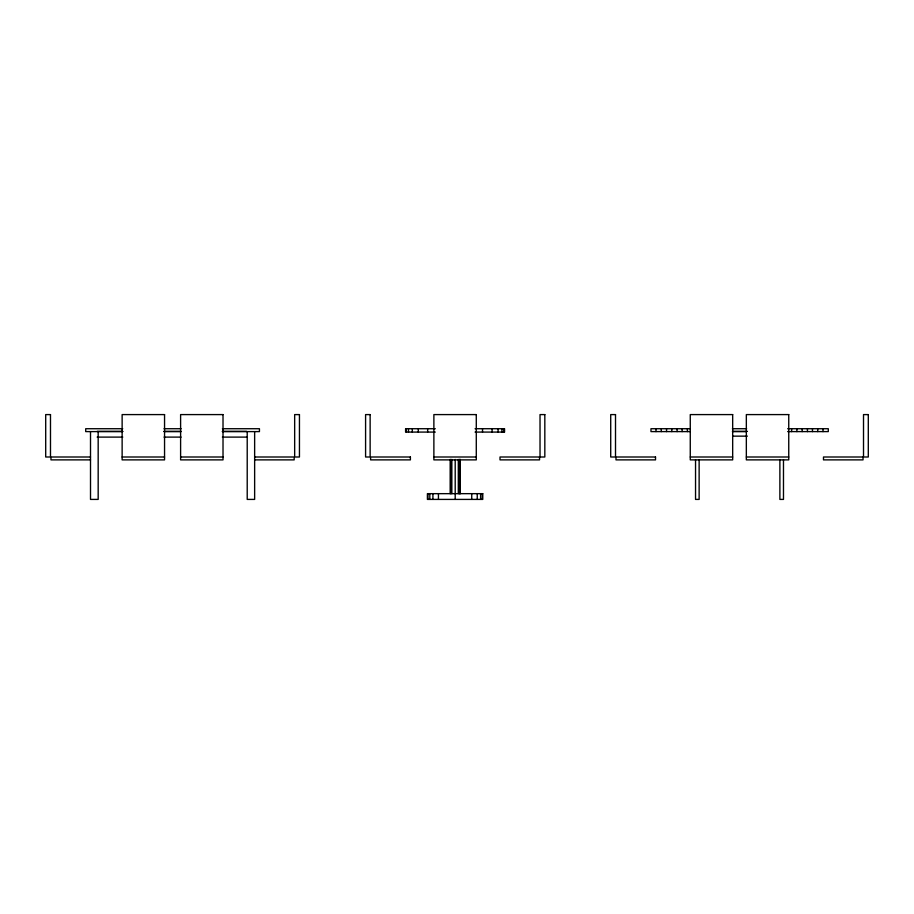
<?xml version="1.0" encoding="UTF-8"?>
<svg xmlns="http://www.w3.org/2000/svg" width="914" height="914" viewBox="0 0 914 914"><rect width="100%" height="100%" fill="white"/><g stroke="black" fill="none" stroke-linecap="round" stroke-linejoin="round"><path stroke-width="1.37" d="M122.739 428.723L85.71 428.723L85.71 431.602L122.739 431.602M164.029 428.723L181.121 428.723M222.41 428.723L259.439 428.723L259.439 431.602L222.41 431.602M435.293 428.723L405.599 428.723L405.599 432.082L435.293 432.082M475.074 428.723L504.562 428.723L504.562 432.082L475.074 432.082M690.024 428.723L650.974 428.723L650.974 431.602L690.024 431.602M732.411 428.723L746.601 428.723M787.674 428.723L828.29 428.723L828.29 431.602L787.674 431.602M97.158 431.362L122.773 431.362M164.04 431.362L181.109 431.362M222.376 431.362L246.574 431.362M733.085 431.362L747.355 431.362M164.029 431.602L181.121 431.602M732.411 431.602L746.601 431.602M733.085 436.149L747.355 436.149M97.158 437.109L122.773 437.109M164.04 437.109L181.109 437.109M222.376 437.109L246.574 437.109M90.509 457L50.967 457L50.967 459.879L90.509 459.879M122.133 457L164.554 457M180.606 457L223.016 457M254.64 457L294.182 457L294.182 459.879L254.64 459.879M433.876 457L476.285 457M690.264 457L732.674 457M746.338 457L788.748 457M823.011 428.723L823.011 431.602M817.744 428.723L817.744 431.602M812.466 428.723L812.466 431.602M807.439 428.723L807.439 431.602M802.161 428.723L802.161 431.602M796.894 428.723L796.894 431.602M791.627 428.723L791.627 431.602M783.481 459.856L783.481 499.41L779.882 499.41L779.882 459.856M699.13 459.856L699.13 499.41L695.543 499.41L695.543 459.856M687.385 428.723L687.385 431.602M682.118 428.723L682.118 431.602M677.091 428.723L677.091 431.602M671.813 428.723L671.813 431.602M666.546 428.723L666.546 431.602M661.268 428.723L661.268 431.602M656.001 428.723L656.001 431.602M503.843 428.723L503.843 432.082M501.923 428.723L501.923 432.082M498.096 428.723L498.096 432.082M492.109 428.723L492.109 432.082M482.523 428.723L482.523 432.082M482.284 493.663L482.284 499.41M480.604 493.663L480.604 499.41M477.245 493.663L477.245 499.41M471.738 493.663L471.738 499.41M460.233 459.434L460.233 493.663M459.993 459.434L459.993 493.663M459.514 459.434L459.514 493.663M458.314 459.434L458.314 493.663M455.206 459.434L455.206 499.41M451.847 459.434L451.847 493.663M450.888 459.434L450.888 493.663M450.168 459.434L450.168 493.663M438.434 493.663L438.434 499.41M432.916 493.663L432.916 499.41M429.809 493.663L429.809 499.41M427.889 493.663L427.889 499.41M427.649 428.723L427.649 432.082M418.304 428.723L418.304 432.082M412.317 428.723L412.317 432.082M408.478 428.723L408.478 432.082M406.319 428.723L406.319 432.082M254.64 431.602L254.64 499.41L247.214 499.41L247.214 431.602M98.175 431.602L98.175 499.41L90.509 499.41L90.509 431.602M50.487 414.59L45.7 414.59L45.7 457L50.487 457L50.487 414.59M164.554 414.59L122.133 414.59L122.133 459.879L164.554 459.879L164.554 414.59M223.016 414.59L180.606 414.59L180.606 459.879L223.016 459.879L223.016 414.59M299.449 414.59L294.662 414.59L294.662 457L299.449 457L299.449 414.59M370.136 414.59L365.589 414.59L365.589 457L370.136 457L370.136 414.59M476.285 414.59L433.876 414.59L433.876 459.879L476.285 459.879L476.285 414.59M544.824 414.59L540.025 414.59L540.025 457L544.824 457L544.824 414.59M615.51 414.59L610.712 414.59L610.712 457L615.51 457L615.51 414.59M732.674 414.59L690.264 414.59L690.264 459.879L732.674 459.879L732.674 414.59M788.748 414.59L746.338 414.59L746.338 459.879L788.748 459.879L788.748 414.59M868.3 414.59L863.513 414.59L863.513 457L868.3 457L868.3 414.59M410.397 457L370.616 457L370.616 459.879L410.397 459.879L410.397 457M539.546 457L500.015 457L500.015 459.879L539.546 459.879L539.546 457M655.521 457L615.99 457L615.99 459.879L655.521 459.879L655.521 457M863.033 457L823.491 457L823.491 459.879L863.033 459.879L863.033 457M482.763 493.663L427.409 493.663L427.409 499.41L482.763 499.41L482.763 493.663"/></g></svg>
